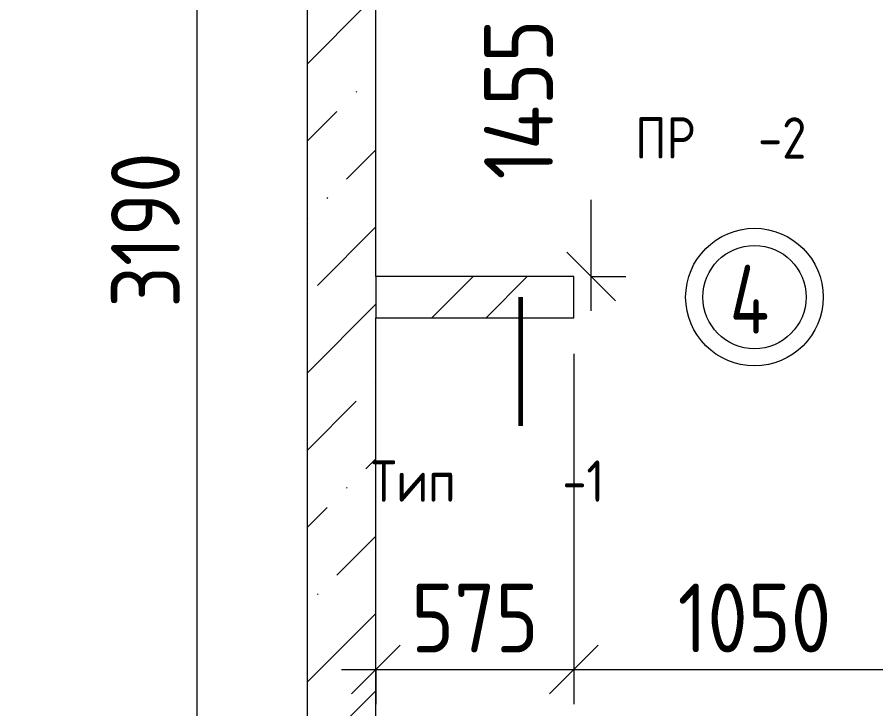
# Model space of a CAD drawing. Header units: millimetres. Extents: x -60946 to 138510, y -262288 to 24501.
# Drawn here: x 5357 to 7853, y -3531 to -1522 of the extents above; entities that cross this region are included whole.
import ezdxf

# ---------------------------------------------------------------- set-up
doc = ezdxf.new("R2010")
doc.units = ezdxf.units.MM
for name, color, linetype, lineweight in [('0) 1 вып перегородка', 7, 'Continuous', 60), ('Марки', 7, 'Continuous', 20), ('Марки дверей', 7, 'Continuous', 20), ('Размеры', 7, 'Continuous', 9), ('Стены внутренние', 7, 'Continuous', 18), ('Стены наружные', 7, 'Continuous', 18), ('Стены штриховка', 7, 'Continuous', 9)]:
    doc.layers.add(name, color=color, linetype=linetype, lineweight=lineweight)
doc.styles.add('GOST Common_3', font='', dxfattribs={"width": 0.9, "height": 200})
doc.styles.add('GOST Common_9', font='', dxfattribs={"width": 0.9, "height": 120})
doc.styles.add('GOST Common_B', font='', dxfattribs={"width": 0.8, "height": 200})
doc.styles.get('GOST Common_3').set_extended_font_data('GOST Common')
doc.styles.get('GOST Common_9').set_extended_font_data('GOST Common')
doc.styles.get('GOST Common_B').set_extended_font_data('GOST Common', bold=True)
doc.dimstyles.new('ADSK_Основной_2_0_1', dxfattribs={"dimscale": 304.8, "dimtxt": 201.142999, "dimasz": 0.463911, "dimexe": 0.328084, "dimexo": 0.328084, "dimgap": 0.164042, "dimtad": 1, "dimdec": 3, "dimrnd": 0.001, "dimdsep": 46, "dimtxsty": 'GOST Common_3', "dimblk1": 'OBLIQUE', "dimblk2": 'OBLIQUE', "dimsah": 1, "dimcen": 0.09, "dimdle": 0.328084, "dimazin": 2, "dimtfac": 1, "dimtdec": 4, "dimtix": 1, "dimtmove": 1, "dimatfit": 3, "dimfxl": 1, "dimtvp": 1, "dimtolj": 1, "dimtzin": 0, "dimlwd": 20, "dimlwe": 20, "dimarcsym": 2})
doc.dimstyles.new('ADSK_Основной_2_0_2', dxfattribs={"dimscale": 304.8, "dimtxt": 201.142999, "dimasz": 0.463911, "dimexe": 0.328084, "dimexo": 0.328084, "dimgap": 0.164042, "dimtad": 1, "dimdec": 3, "dimrnd": 0.001, "dimdsep": 46, "dimtxsty": 'GOST Common_3', "dimblk1": 'OBLIQUE', "dimblk2": 'OBLIQUE', "dimsah": 1, "dimcen": 0.09, "dimdle": 0.328084, "dimazin": 2, "dimtfac": 1, "dimtdec": 4, "dimtix": 1, "dimtmove": 0, "dimatfit": 3, "dimfxl": 1, "dimtvp": 1, "dimtolj": 1, "dimtzin": 0, "dimlwd": 20, "dimlwe": 20, "dimarcsym": 2})

# ---------------------------------------------------------------- blocks, each defined once
blk = doc.blocks.new('М_двери1 - Марка экземпляра 2-3719212-Кладочный план подвала')
at = {"layer": 'Марки дверей'}
for radius in [2, 1.5]:
    blk.add_circle((0, 0), radius, dxfattribs=at)
blk = doc.blocks.new('_Oblique')
at = {"color": 0, "linetype": 'ByBlock', "lineweight": -2}
blk.add_line((-0.5, -0.5), (0.5, 0.5), dxfattribs=at)
blk = doc.blocks.new('DIMBLOCK343-Кладочный план подвала')
at = {"layer": 'Defpoints', "color": 0, "transparency": 16777216}
for p in [(5780.3, -545), (5880.3, -545), (4370, -3735)]:
    blk.add_point(p, dxfattribs=at)
at = {"layer": 'Размеры', "color": 0, "lineweight": 20, "transparency": 16777216}
for p, q in [((5880.3, -3835), (5880.3, -445)), ((5880.3, -545), (5980.3, -545)), ((4470, -3735), (5980.3, -3735))]:
    blk.add_line(p, q, dxfattribs=at)
at = {"layer": 'Размеры', "color": 0, "lineweight": 20, "transparency": 16777216, "xscale": 141.4, "yscale": 141.4, "zscale": 141.4}
for p, rotation in [((5880.3, -545), 90), ((5880.3, -3735), 270)]:
    blk.add_blockref('_Oblique', p, dxfattribs=dict(at, rotation=rotation))
at = {"layer": 'Размеры', "color": 0, "lineweight": 9, "transparency": 16777216, "insert": (5730.3, -2140), "char_height": 200, "width": 560.473, "attachment_point": 5, "rotation": 90, "style": 'GOST Common_3'}
blk.add_mtext('\\A1;3190', dxfattribs=at)
blk = doc.blocks.new('DIMBLOCK347-Кладочный план подвала')
at = {"layer": 'Defpoints', "color": 0, "transparency": 16777216}
for p in [(6975, -2400), (6400, -3317.3), (6975, -3417.2)]:
    blk.add_point(p, dxfattribs=at)
at = {"layer": 'Размеры', "color": 0, "lineweight": 20, "transparency": 16777216}
for p, q in [((6975, -2500), (6975, -3517.2)), ((6300, -3417.2), (7075, -3417.2)), ((6400, -3417.3), (6400, -3517.2))]:
    blk.add_line(p, q, dxfattribs=at)
at = {"layer": 'Размеры', "color": 0, "lineweight": 20, "transparency": 16777216, "xscale": 141.4, "yscale": 141.4, "zscale": 141.4, "rotation": 180}
blk.add_blockref('_Oblique', (6400, -3417.2), dxfattribs=at)
at = {"layer": 'Размеры', "color": 0, "lineweight": 20, "transparency": 16777216, "xscale": 141.4, "yscale": 141.4, "zscale": 141.4}
blk.add_blockref('_Oblique', (6975, -3417.2), dxfattribs=at)
at = {"layer": 'Размеры', "color": 0, "lineweight": 9, "transparency": 16777216, "insert": (6687.5, -3267.2), "char_height": 200, "width": 454.106, "attachment_point": 5, "style": 'GOST Common_3'}
blk.add_mtext('\\A1;575', dxfattribs=at)
blk = doc.blocks.new('DIMBLOCK348-Кладочный план подвала')
at = {"layer": 'Defpoints', "color": 0, "transparency": 16777216}
for p in [(6975, -2400), (8025, -2400), (8025, -3417.2)]:
    blk.add_point(p, dxfattribs=at)
at = {"layer": 'Размеры', "color": 0, "lineweight": 20, "transparency": 16777216}
for p, q in [((6975, -2500), (6975, -3517.2)), ((8025, -2500), (8025, -3517.2)), ((6875, -3417.2), (8125, -3417.2))]:
    blk.add_line(p, q, dxfattribs=at)
at = {"layer": 'Размеры', "color": 0, "lineweight": 20, "transparency": 16777216, "xscale": 141.4, "yscale": 141.4, "zscale": 141.4, "rotation": 180}
blk.add_blockref('_Oblique', (6975, -3417.2), dxfattribs=at)
at = {"layer": 'Размеры', "color": 0, "lineweight": 20, "transparency": 16777216, "xscale": 141.4, "yscale": 141.4, "zscale": 141.4}
blk.add_blockref('_Oblique', (8025, -3417.2), dxfattribs=at)
at = {"layer": 'Размеры', "color": 0, "lineweight": 9, "transparency": 16777216, "insert": (7500, -3267.2), "char_height": 200, "width": 560.473, "attachment_point": 5, "style": 'GOST Common_3'}
blk.add_mtext('\\A1;1050', dxfattribs=at)
blk = doc.blocks.new('DIMBLOCK350-Кладочный план подвала')
at = {"layer": 'Defpoints', "color": 0, "transparency": 16777216}
for p in [(6775, -820), (7025.8, -820), (6925.8, -2275)]:
    blk.add_point(p, dxfattribs=at)
at = {"layer": 'Размеры', "color": 0, "lineweight": 20, "transparency": 16777216}
for p, q in [((7025.8, -720), (7025.8, -1352.7)), ((6875, -820), (7125.8, -820)), ((7025.8, -2375), (7025.8, -2052.7)), ((7025.8, -2275), (7125.8, -2275))]:
    blk.add_line(p, q, dxfattribs=at)
at = {"layer": 'Размеры', "color": 0, "lineweight": 20, "transparency": 16777216, "xscale": 141.4, "yscale": 141.4, "zscale": 141.4}
for p, rotation in [((7025.8, -820), 90), ((7025.8, -2275), 270)]:
    blk.add_blockref('_Oblique', p, dxfattribs=dict(at, rotation=rotation))
at = {"layer": 'Размеры', "color": 0, "lineweight": 9, "transparency": 16777216, "insert": (6714.4, -1993.2), "char_height": 200, "width": 580.928, "attachment_point": 1, "rotation": 90, "line_spacing_factor": 1.022761, "style": 'GOST Common_3'}
blk.add_mtext('\\A1;1455', dxfattribs=at)

msp = doc.modelspace()

# ---------------------------------------------------------------- hatches: boundary and pattern name
at = {"layer": 'Стены внутренние', "lineweight": 9}
h = msp.add_hatch(dxfattribs=at)
h.set_pattern_fill('FP_2', color=256, style=0, pattern_type=2)
h.set_pattern_definition([(45, (0, 0), (-235.732, 235.732), []), (45, (157.15, 0), (-235.732, 235.732), [])])
h.paths.add_polyline_path([(8600, -2395.031), (8600, -2275.031), (8025, -2275.031), (8025, -2395.031)])
h.paths.add_polyline_path([(6975, -2395.031), (6975, -2275.031), (6400, -2275.031), (6400, -2395.031), (6580.7811, -2395.031)])
at = {"layer": 'Стены наружные', "lineweight": 9}
h = msp.add_hatch(dxfattribs=at)
h.set_pattern_fill('FP_1', color=256, style=0, pattern_type=2)
h.set_pattern_definition([(45, (0, 0), (84.1903, 308.6967), [396.875, -79.375, 3.353, -76.022])])
h.paths.add_polyline_path([(6400, -6945.031), (6400, -545.031), (6200, -545.031), (6200, -6945.031)])

# ---------------------------------------------------------------- linework, layer by layer
at = {"layer": '0) 1 вып перегородка'}
msp.add_line((6819.6867, -2335.031), (6819.6867, -2708.9319), dxfattribs=at)
at = {"layer": 'Стены внутренние', "lineweight": 5}
for p, q in [((6975, -2275.031), (6400, -2275.031)), ((6975, -2395.031), (6975, -2275.031)), ((6400, -2395.031), (6975, -2395.031))]:
    msp.add_line(p, q, dxfattribs=at)
at = {"layer": 'Стены наружные', "lineweight": 9}
for p, q in [((6200, -545.031), (6200, -6945.031)), ((6400, -2275.031), (6400, -820.031)), ((6400, -6945.031), (6400, -2395.031))]:
    msp.add_line(p, q, dxfattribs=at)
at = {"layer": 'Стены штриховка', "lineweight": 9}
msp.add_line((6400, -2275.031), (6400, -2395.031), dxfattribs=at)

# ---------------------------------------------------------------- block references
at = {"layer": 'Марки дверей', "xscale": 99.99999999999993, "yscale": 99.99999999999993, "zscale": 99.99999999999993}
msp.add_blockref('М_двери1 - Марка экземпляра 2-3719212-Кладочный план подвала', (7500, -2335.031), dxfattribs=at)

# ---------------------------------------------------------------- texts
at = {"layer": '0) 1 вып перегородка', "color": 116, "lineweight": 9, "true_color": 0x008040, "char_height": 120, "attachment_point": 1, "style": 'GOST Common_9'}
for s, insert, width in [('Тип', (6386.1867, -2809.5048), 673.4175), ('-1', (6941.8117, -2809.5048), 368.77625)]:
    msp.add_mtext(s, dxfattribs=dict(at, insert=insert, width=width))
at = {"layer": 'Марки', "lineweight": 9, "char_height": 120, "attachment_point": 1, "style": 'GOST Common_9'}
for s, insert, width in [('ПР', (7153.1757, -1812.6039), 432.91125), ('-2', (7510.3632, -1812.6039), 389.620125)]:
    msp.add_mtext(s, dxfattribs=dict(at, insert=insert, width=width))
at = {"layer": 'Марки дверей', "lineweight": 5, "insert": (7427.9426, -2241.3721), "char_height": 200, "width": 166.751, "attachment_point": 1, "style": 'GOST Common_B'}
msp.add_mtext('\\fGOST Common|b1|i0|c204|p34|;\\W.8;4', dxfattribs=at)

# ---------------------------------------------------------------- dimensions: what is measured, and where the dimension line sits
at = {"layer": 'Размеры', "lineweight": 9}
dim = msp.add_linear_dim(base=(5880.3171, -545.031), p1=(4370, -3735.031), p2=(5780.3322, -545.031), angle=90, dimstyle='ADSK_Основной_2_0_2', override={"dimpost": '<>', "dimfxl": 3487.855616}, dxfattribs=at)
dim.commit()
dim.dimension.update_dxf_attribs({"geometry": 'DIMBLOCK343-Кладочный план подвала', "text_midpoint": (5730.3171, -2140.031)})
dim = msp.add_linear_dim(base=(7025.7915, -820.031), p1=(6925.8066, -2275.031), p2=(6775, -820.031), angle=90, dimstyle='ADSK_Основной_2_0_1', override={"dimpost": '<>', "dimfxl": 1462.79446}, dxfattribs=at)
dim.commit()
dim.dimension.update_dxf_attribs({"geometry": 'DIMBLOCK350-Кладочный план подвала', "text_midpoint": (6847.7592, -1702.7002), "dimtype": 160, "text_rotation": 90})
for base, p1, p2, override, picture, middle in [((6975, -3417.2384), (6400, -3317.2535), (6975, -2400.031), {"dimpost": '<>', "dimfxl": 1082.553472}, 'DIMBLOCK347-Кладочный план подвала', (6687.5, -3267.2384)), ((8025, -3417.2384), (6975, -2400.031), (8025, -2400.031), {"dimpost": '<>', "dimfxl": 1050}, 'DIMBLOCK348-Кладочный план подвала', (7500, -3267.2384))]:
    dim = msp.add_linear_dim(base=base, p1=p1, p2=p2, dimstyle='ADSK_Основной_2_0_2', override=override, dxfattribs=at)
    dim.commit()
    dim.dimension.update_dxf_attribs({"geometry": picture, "text_midpoint": middle})

doc.saveas('drawing.dxf')
